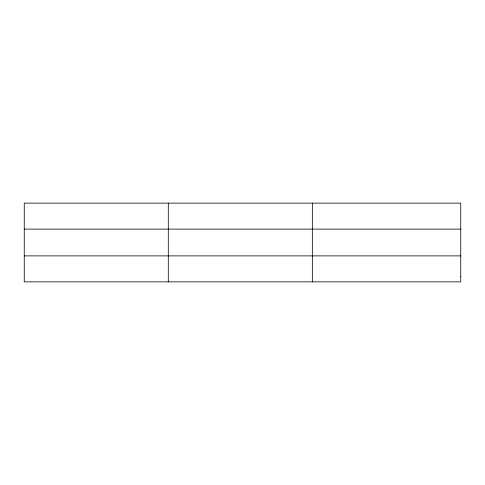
<?xml version="1.0" encoding="UTF-8"?>
<svg xmlns="http://www.w3.org/2000/svg" width="485" height="485" viewBox="0 0 485 485"><rect width="100%" height="100%" fill="white"/><g stroke="black" fill="none" stroke-linecap="round" stroke-linejoin="round"><path stroke-width="0.73" d="M168.295 203.13L168.295 281.87M312.34 203.13L312.34 281.87M24.25 229.114L460.75 229.114M24.25 255.886L460.75 255.886M460.75 276.674L460.75 281.87L24.25 281.87L24.25 203.13L460.75 203.13L460.75 276.674"/></g></svg>
